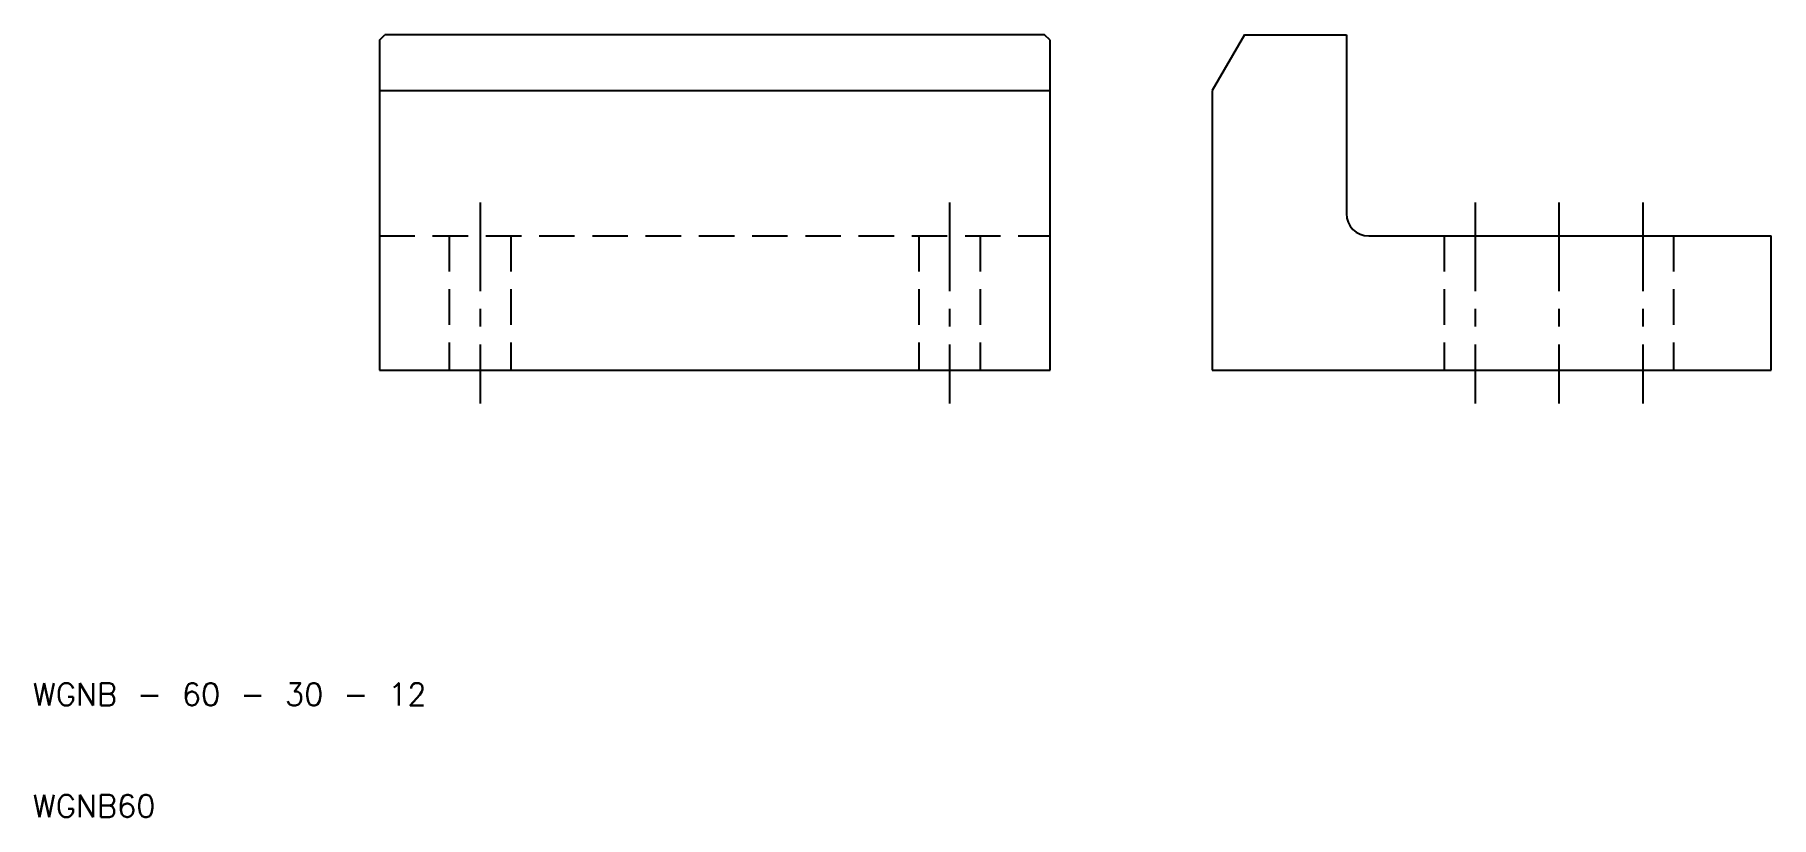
# Model space of a CAD drawing. Extents: x 10 to 166, y 10 to 80.
import ezdxf

# ---------------------------------------------------------------- set-up
doc = ezdxf.new("R2010")
doc.units = 0
doc.header["$LTSCALE"] = 0.25
doc.linetypes.add('CENTER', pattern=[50.8, 31.75, -6.35, 6.35, -6.35])
doc.linetypes.add('DASHED', pattern=[19.05, 12.7, -6.35])
doc.layers.get('0').update_dxf_attribs({"linetype": 'CONTINUOUS'})
doc.layers.add('CENTER', color=1, linetype='CENTER')
doc.styles.get("Standard").update_dxf_attribs({"font": 'txt.shx', "bigfont": 'extfont.shx'})

msp = doc.modelspace()

# ---------------------------------------------------------------- linework, layer by layer
for p, q in [((41, 79.5), (41.5, 80)), ((41, 79.5), (41, 50)), ((100.5, 80), (41.5, 80)), ((101, 79.5), (100.5, 80)), ((101, 50), (101, 79.5)), ((118.39, 80), (115.5, 75)), ((118.39, 80), (127.5, 80)), ((127.5, 80), (127.5, 64)), ((41, 75), (101, 75)), ((115.5, 75), (115.5, 50)), ((129.5, 62), (165.5, 62)), ((165.5, 50), (165.5, 62)), ((41, 50), (101, 50)), ((115.5, 50), (165.5, 50))]:
    msp.add_line(p, q)
at = {"color": 3, "linetype": 'DASHED'}
for p, q in [((41, 62), (101, 62)), ((47.25, 62), (47.25, 50)), ((52.75, 62), (52.75, 50)), ((89.25, 62), (89.25, 50)), ((94.75, 62), (94.75, 50)), ((136.25, 62), (136.25, 50)), ((156.75, 62), (156.75, 50))]:
    msp.add_line(p, q, dxfattribs=at)
msp.add_arc((129.5, 64), 2, 180, 270)
at = {"layer": 'CENTER', "color": 1, "linetype": 'CENTER'}
for p, q in [((50, 65), (50, 47)), ((92, 65), (92, 47)), ((139, 65), (139, 47)), ((146.5, 65), (146.5, 47)), ((154, 65), (154, 47))]:
    msp.add_line(p, q, dxfattribs=at)

# ---------------------------------------------------------------- texts
for s, p in [('WGNB - 60 - 30 - 12', (10, 20)), ('WGNB60', (10, 10))]:
    msp.add_text(s, height=2).set_placement(p)

doc.saveas('drawing.dxf')
